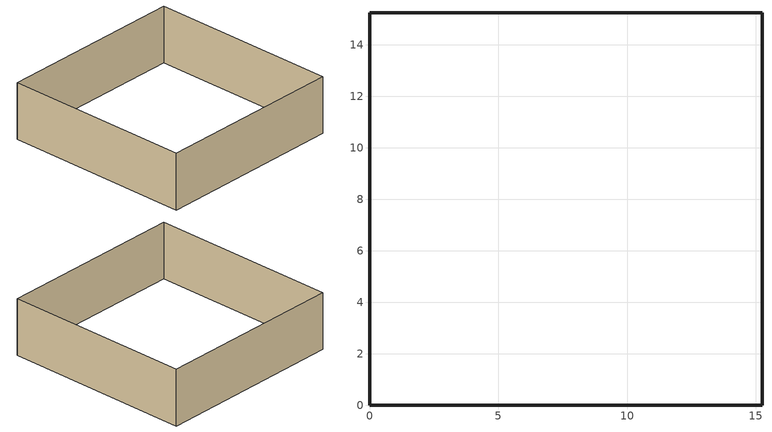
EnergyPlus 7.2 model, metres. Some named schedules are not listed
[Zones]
ZONE ONE
 wall outside (R13WALL): 0,0 15.24,0 15.24,15.24 0,15.24 0,0 z0:4.57
[Building]
Simple One Zone (no roof-no floor): North Axis {deg}=0; Terrain=Suburbs; Loads Convergence Tolerance Value=0.04; Temperature Convergence Tolerance Value {deltaC}=0.004; Solar Distribution=MinimalShadowing; Maximum Number of Warmup Days=25; Minimum Number of Warmup Days=6
[Site:Location]
Denver Centennial  Golden   N_CO_USA Design_Conditions: Latitude {deg}=39.74; Longitude {deg}=-105.18; Time Zone {hr}=-7; Elevation {m}=1829
[SizingPeriod:DesignDay] Barometric Pressure {Pa}=83411; Rain Indicator=No; Snow Indicator=No; Daylight Saving Time Indicator=No
Name | Month | Day of Month | Day Type | Maximum Dry-Bulb Temperature {C} | Daily Dry-Bulb Temperature Range {deltaC} | Humidity Condition Type | Wetbulb or DewPoint at Maximum Dry-Bulb {C} | Wind Speed {m/s} | Wind Direction {deg} | Solar Model Indicator | Sky Clearness | Beam Solar Day Schedule | Diffuse Solar Day Schedule | Humidity Condition Day Schedule | Dry-Bulb Temperature Range Modifier Type | Dry-Bulb Temperature Range Modifier Schedule
Denver Centennial Golden Ann Htg 99% Condns DB | 12 | 21 | WinterDesignDay | -16 | 0 | Wetbulb | -16 | 2.3 | 180 | ASHRAEClearSky | 0
Denver Centennial Golden Ann Htg 99% Condns DB - Zhang Huang Solar | 12 | 22 | WinterDesignDay | -16 | 0 | Wetbulb | -16 | 2.3 | 180 | ZhangHuang | 0
Denver Centennial Golden Ann Htg 99% Condns DB - sched solar | 1 | 13 | WinterDesignDay | -16 | 0 | Wetbulb | -16 | 2.3 | 180 | Schedule |  | Winter (1/13) Beam Solar | Winter (1/13) Diffuse Solar
Denver Centennial Golden Ann Clg 1% Condns DB=>MWB | 7 | 21 | SummerDesignDay | 32.6 | 15.2 | Wetbulb | 15.5 | 4 | 120 | ASHRAEClearSky | 1
Denver Centennial Golden Ann Clg 1% Condns DB=>MWB - Zhang Huang Solar | 7 | 22 | SummerDesignDay | 32.6 | 15.2 | Wetbulb | 15.5 | 4 | 120 | ZhangHuang | 1
Denver Centennial Golden Ann Clg 1% Condns DB=>MWB - Schedule Solar | 7 | 13 | SummerDesignDay | 32.6 | 15.2 | Wetbulb | 15.5 | 4 | 120 | Schedule |  | Summer (7/13) Beam Solar | Summer (7/13) Diffuse Solar
Denver Centennial Golden Ann Htg 99% Rel Humidity From Weather Stat | 12 | 22 | WinterDesignDay | -16 | 0 | RelativeHumiditySchedule |  | 2.3 | 180 | ASHRAEClearSky | 0 |  |  | dd winter rel humidity
Denver Centennial Golden Ann Clg 1% Rel Humidity Changes | 7 | 22 | SummerDesignDay | 32.6 | 15.2 | RelativeHumiditySchedule |  | 4 | 120 | ASHRAEClearSky | 1 |  |  | dd summer rel humidity | multiplierschedule | default temp range
Denver Centennial Golden Ann Clg 1% Temp Range multiplier schedule Changes | 7 | 23 | SummerDesignDay | 32.6 | 15.2 | Wetbulb | 15.5 | 4 | 120 | ASHRAEClearSky | 1 |  |  |  | multiplierschedule | temp range
Denver Centennial Golden Ann Clg 1% Temp Range delta schedule Changes | 7 | 24 | SummerDesignDay | 32.6 | 15.2 | Wetbulb | 15.5 | 4 | 120 | ASHRAEClearSky | 1 |  |  |  | differenceschedule | temp range deltas
Denver Centennial Golden Ann Clg 1% Sky Temperature modfier | 7 | 25 | SummerDesignDay | 32.6 | 15.2 | Wetbulb | 15.5 | 4 | 120 | ASHRAEClearSky | 1 |  |  |  | differenceschedule | temp range deltas
[Material:NoMass]
R13LAYER: Roughness=Rough; Thermal Resistance {m2-K/W}=2.290965; Thermal Absorptance=0.9; Solar Absorptance=0.75; Visible Absorptance=0.75
[Construction]
R13WALL: R13LAYER
[WeatherProperty:SkyTemperature] Calculation Type=ScheduleValue
Name | Schedule
Denver Centennial Golden Ann Clg 1% Sky Temperature modfier | DaySchedule5
 | ConstantSchedule5
[Zone]
ZONE ONE: Type=1; Multiplier=1; Ceiling Height {m}=autocalculate; Volume {m3}=autocalculate
[Schedule:Day:Hourly]
Winter (1/13) Beam Solar: 0, 0, 0, 0, 0, 0, 0, 190, 698, 852, 892, 919, 957, 953, 856, 700, 213, 0, 0, 0, 0, 0, 0, 0
Winter (1/13) Diffuse Solar: 0, 0, 0, 0, 0, 0, 0, 35, 118, 116, 92, 65, 40, 14, 0, 0, 5, 0, 0, 0, 0, 0, 0, 0
[Schedule:Constant]
ConstantSchedule5: Temperature, 5
[Schedule:Day:Interval]
DaySchedule5: Yes, until: 24:00, 5
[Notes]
1ZoneUncontrolled_DDChanges.idf
Basic file description:  Basic test for EnergyPlus.  No floor.  No roof.  No Windows Just 4 walls
Highlights:              Illustrates Relative Humidity Schedules and Temperature Range schedules in
Design Days -- also "DaySchedule:List"
Simulation Location/Run: Denver Centennial Golden_CO_USA_WMO_724666, 4 design days, 1 run period,
Run Control executes two design days (see RUN PERIOD object)
Location:                Denver, CO
Design Days:             Denver Centennial Golden_CO_USA Annual Heating 99%, MaxDB=-16°C
Denver Centennial Golden_CO_USA Annual Cooling (DB=>MWB) 1%, MaxDB=32.6°C MWB=15.5°C
Then, these design days with changes for relative humidity (schedule) and
range changes.  Also the two design days are duplicated for the solar model:
Zhang Huang aka IWEC2.  Then, the ability to add a Sky Temperature modifier is added.
Run Period (Weather File): Full Annual Simulation, Denver Centennial Golden_CO_USA_WMO_724666
Run Control:             No zone or system sizing, design day run control (no weather file simulation)
Building: Fictional 1 zone building with resistive walls.  No floor.  No Roof.
The building is oriented due north.
Floor Area:        232.26 m2 (user entered)
Number of Stories: 1
Zone Description Details:
Internal gains description:     NA
Interzone Surfaces:             None
Internal Mass:                  None
People:                         None
Lights:                         None
Equipment:                      None
Detached Shading:               None
Daylight:                       None
Natural Ventilation:            None
Compact Schedules:              NA (no schedules)
Solar Distribution:             MinimalShadowing
Zonal Equipment:                NA
Central Air Handling Equipment: No
System Equipment Autosize:      No
Purchased Cooling:              No
Purchased Heating:              No
Purchased Chilled Water:        No
Purchased Hot Water:            No
Coils:                          None
Pumps:                          None
Boilers:                        None
Chillers:                       None
Towers:                         None
Standard Reports:               Variable Dictionary, Surfaces (dxf), Meter File
Timestep or Hourly Variables:   Hourly and Daily
Time bins Report:               None
HTML Report:                    None
Environmental Emissions:        None
Utility Tariffs:                None
